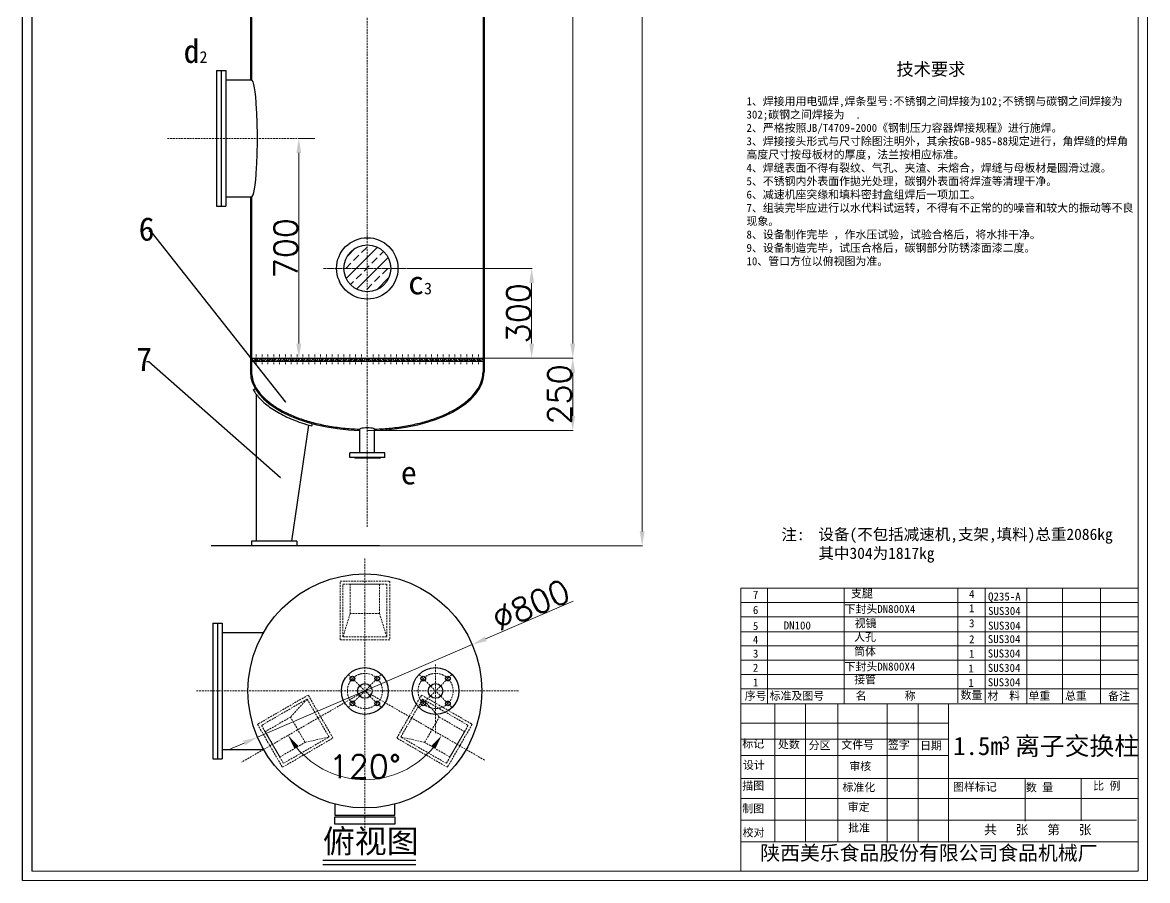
# Model space of a CAD drawing. Header units: millimetres. Extents: x -7851 to 49131, y -10352 to 4613.
# Drawn here: x 45281 to 49131, y -4784 to -1850 of the extents above; entities that cross this region are included whole.
import ezdxf
from ezdxf import colors
from ezdxf.entities.mleader import LeaderData, LeaderLine
from ezdxf.math import Vec2, Vec3

# ---------------------------------------------------------------- set-up
doc = ezdxf.new("R2010")
doc.units = ezdxf.units.MM
doc.linetypes.add('DASHED2', pattern=[9.525, 6.35, -3.175])
for name, color, linetype, lineweight in [('图层3', 1, 'DASHED2', 5), ('图层4', 7, 'Continuous', 20), ('实体', 7, 'Continuous', 30), ('文本', 7, 'Continuous', 20)]:
    doc.layers.add(name, color=color, linetype=linetype, lineweight=lineweight)
doc.styles.get("Standard").update_dxf_attribs({"font": 'txt.shx', "height": 80, "bigfont": 'gbcbig.shx'})
doc.styles.add('T仿宋_GB2312', font='SIMFANG.TTF')
doc.dimstyles.new('副本 ISO-25', dxfattribs={"dimtxt": 80, "dimasz": 50, "dimexe": 1.25, "dimexo": 0.625, "dimgap": 5, "dimtad": 1, "dimtxsty": 'Standard', "dimcen": 2.5, "dimadec": 0, "dimazin": 0, "dimtfac": 1, "dimtmove": 0, "dimatfit": 3, "dimfxl": 1, "dimlwd": 5, "dimlwe": 5, "dimarcsym": 0})

# ---------------------------------------------------------------- blocks, each defined once
blk = doc.blocks.new('*D30')
at = {"layer": 'Defpoints', "color": 0}
for p in [(47052, 4.7), (46857.1, -2998.3), (47164, -2998.3)]:
    blk.add_point(p, dxfattribs=at)
at = {"layer": '实体', "color": 0, "lineweight": 5}
for p, q in [((47052.7, 4.7), (47165.2, 4.7)), ((47164, -45.3), (47164, -2948.3)), ((46857.7, -2998.3), (47165.2, -2998.3))]:
    blk.add_line(p, q, dxfattribs=at)
at = {"layer": '实体', "color": 0}
for points in [[(47155.6, -45.3), (47172.3, -45.3), (47164, 4.7)], [(47155.6, -2948.3), (47172.3, -2948.3), (47164, -2998.3)]]:
    blk.add_solid(points, dxfattribs=at)
at = {"layer": '实体', "color": 0, "insert": (47119, -1496.8), "char_height": 80, "attachment_point": 5, "rotation": 90}
blk.add_mtext('3000', dxfattribs=at)
blk = doc.blocks.new('*D31')
at = {"layer": 'Defpoints', "color": 0}
for p in [(46861.1, -2998.3), (47164, -2998.3), (46461.1, -3245.7)]:
    blk.add_point(p, dxfattribs=at)
at = {"layer": '实体', "color": 0, "lineweight": 5}
for p, q in [((46861.7, -2998.3), (47165.2, -2998.3)), ((47164, -3195.7), (47164, -3048.3)), ((46461.7, -3245.7), (47165.2, -3245.7))]:
    blk.add_line(p, q, dxfattribs=at)
at = {"layer": '实体', "color": 0}
for points in [[(47155.6, -3048.3), (47172.3, -3048.3), (47164, -2998.3)], [(47155.6, -3195.7), (47172.3, -3195.7), (47164, -3245.7)]]:
    blk.add_solid(points, dxfattribs=at)
at = {"layer": '实体', "color": 0, "insert": (47119, -3122), "char_height": 80, "attachment_point": 5, "rotation": 90}
blk.add_mtext('250', dxfattribs=at)
blk = doc.blocks.new('*D32')
at = {"layer": 'Defpoints', "color": 0}
for p in [(46461.1, 349.7), (47401.5, 349.7), (46503.1, -3640.3)]:
    blk.add_point(p, dxfattribs=at)
at = {"layer": '实体', "color": 0, "lineweight": 5}
for p, q in [((46461.7, 349.7), (47402.8, 349.7)), ((47401.5, -3590.3), (47401.5, 299.7)), ((46503.7, -3640.3), (47402.8, -3640.3))]:
    blk.add_line(p, q, dxfattribs=at)
at = {"layer": '实体', "color": 0}
for points in [[(47393.2, 299.7), (47409.8, 299.7), (47401.5, 349.7)], [(47393.2, -3590.3), (47409.8, -3590.3), (47401.5, -3640.3)]]:
    blk.add_solid(points, dxfattribs=at)
at = {"layer": '实体', "color": 0, "insert": (47356.5, -1645.3), "char_height": 80, "attachment_point": 5, "rotation": 90}
blk.add_mtext('4000', dxfattribs=at)
blk = doc.blocks.new('*D34')
at = {"layer": 'Defpoints', "color": 0}
for p in [(46612.3, -2691.1), (47023.4, -2998.3), (47164, -2998.3)]:
    blk.add_point(p, dxfattribs=at)
at = {"layer": '实体', "color": 0, "lineweight": 5}
for p, q in [((46612.9, -2691.1), (47024.7, -2691.1)), ((47023.4, -2741.1), (47023.4, -2948.3)), ((47163.3, -2998.3), (47022.2, -2998.3))]:
    blk.add_line(p, q, dxfattribs=at)
at = {"layer": '实体', "color": 0}
for points in [[(47015.1, -2741.1), (47031.8, -2741.1), (47023.4, -2691.1)], [(47015.1, -2948.3), (47031.8, -2948.3), (47023.4, -2998.3)]]:
    blk.add_solid(points, dxfattribs=at)
at = {"layer": '实体', "color": 0, "insert": (46978.4, -2844.7), "char_height": 80, "attachment_point": 5, "rotation": 90}
blk.add_mtext('300', dxfattribs=at)
blk = doc.blocks.new('*D35')
at = {"layer": 'Defpoints', "color": 0}
for p in [(46281.8, -2246.5), (46065.1, -2998.3), (46226.9, -2998.3)]:
    blk.add_point(p, dxfattribs=at)
at = {"layer": '实体', "color": 0, "lineweight": 5}
for p, q in [((46281.2, -2246.5), (46225.6, -2246.5)), ((46226.9, -2296.5), (46226.9, -2948.3)), ((46065.7, -2998.3), (46228.1, -2998.3))]:
    blk.add_line(p, q, dxfattribs=at)
at = {"layer": '实体', "color": 0}
for points in [[(46218.5, -2296.5), (46235.2, -2296.5), (46226.9, -2246.5)], [(46218.5, -2948.3), (46235.2, -2948.3), (46226.9, -2998.3)]]:
    blk.add_solid(points, dxfattribs=at)
at = {"layer": '实体', "color": 0, "insert": (46181.9, -2622.4), "char_height": 80, "attachment_point": 5, "rotation": 90}
blk.add_mtext('700', dxfattribs=at)
blk = doc.blocks.new('*D37')
at = {"layer": 'Defpoints', "color": 0}
for p in [(46820.1, -3977.7), (46085.5, -4294.4)]:
    blk.add_point(p, dxfattribs=at)
at = {"layer": '实体', "color": 0, "lineweight": 5}
for p, q in [((47166, -3828.6), (46866, -3958)), ((46085.5, -4294.4), (46820.1, -3977.7)), ((46039.6, -4314.2), (45993.6, -4334))]:
    blk.add_line(p, q, dxfattribs=at)
at = {"layer": '实体', "color": 0}
for points in [[(46862.7, -3950.3), (46869.3, -3965.6), (46820.1, -3977.7)], [(46036.3, -4306.6), (46042.9, -4321.9), (46085.5, -4294.4)]]:
    blk.add_solid(points, dxfattribs=at)
at = {"layer": '实体', "color": 0, "insert": (47021.2, -3842.1), "char_height": 80, "attachment_point": 5, "rotation": 23.3206}
blk.add_mtext('∅800', dxfattribs=at)
blk = doc.blocks.new('*D38')
at = {"layer": 'Defpoints', "color": 0}
for p in [(46452.8, -4136.1), (46452.8, -4136.1), (46031.4, -4379.4), (46865.2, -4374.2), (46349, -4421.2)]:
    blk.add_point(p, dxfattribs=at)
at = {"layer": '实体', "color": 0, "lineweight": 5}
blk.add_arc((46452.8, -4136.1), 303.4, 219.4523, 320.5477, dxfattribs=at)
at = {"layer": '实体', "color": 0}
for points in [[(46211.7, -4333.6), (46225.4, -4324.2), (46190, -4287.8)], [(46680.2, -4324.2), (46693.9, -4333.6), (46715.6, -4287.8)]]:
    blk.add_solid(points, dxfattribs=at)
at = {"layer": '实体', "color": 0, "insert": (46452.8, -4394.5), "char_height": 80, "attachment_point": 5}
blk.add_mtext('120°', dxfattribs=at)

msp = doc.modelspace()

# ---------------------------------------------------------------- hatches: boundary and pattern name
at = {"layer": '实体'}
h = msp.add_hatch(dxfattribs=at)
h.set_pattern_fill('ANSI33', color=256, scale=8, style=0)
h.set_pattern_definition([(45, (21493.846, 5570.59), (-35.92102, 35.92102), []), (45, (21529.767, 5570.59), (-35.92102, 35.92102), [25.4, -12.7])])
h.paths.add_polyline_path([(46461.09, -2611.059), (46461.09, -2691.059), (46541.09, -2691.059, 0.41421356)])
h.paths.add_polyline_path([(46461.09, -2611.059, 0.41421356), (46381.09, -2691.059), (46461.09, -2691.059)])
h.paths.add_polyline_path([(46461.09, -2691.059), (46381.09, -2691.059, 0.41421356), (46461.09, -2771.059)])
h.paths.add_polyline_path([(46541.09, -2691.059), (46461.09, -2691.059), (46461.09, -2771.059, 0.41421356)])
h = msp.add_hatch(dxfattribs=at)
h.set_pattern_fill('ANSI31', color=256, scale=2, style=0)
h.set_pattern_definition([(45, (21493.846, 6773.883), (-4.490128, 4.490128), [])])
h.paths.add_polyline_path([(46098.09, -3008.279), (46098.09, -2998.279), (46084.09, -2998.279), (46084.09, -3008.279)])
h.paths.add_polyline_path([(46118.09, -3008.279), (46118.09, -2998.279), (46104.09, -2998.279), (46104.09, -3008.279)])
h.paths.add_polyline_path([(46124.09, -2998.279), (46124.09, -3008.279), (46138.09, -3008.279), (46138.09, -2998.279)])
h.paths.add_polyline_path([(46158.09, -3008.279), (46158.09, -2998.279), (46144.09, -2998.279), (46144.09, -3008.279)])
h.paths.add_polyline_path([(46164.09, -2998.279), (46164.09, -3008.279), (46178.09, -3008.279), (46178.09, -2998.279)])
h.paths.add_polyline_path([(46198.09, -3008.279), (46198.09, -2998.279), (46184.09, -2998.279), (46184.09, -3008.279)])
h.paths.add_polyline_path([(46218.09, -3008.279), (46218.09, -2998.279), (46204.09, -2998.279), (46204.09, -3008.279)])
h.paths.add_polyline_path([(46224.09, -2998.279), (46224.09, -3008.279), (46238.09, -3008.279), (46238.09, -2998.279)])
h.paths.add_polyline_path([(46244.09, -2998.279), (46244.09, -3008.279), (46258.09, -3008.279), (46258.09, -2998.279)])
h.paths.add_polyline_path([(46264.09, -2998.279), (46264.09, -3008.279), (46278.09, -3008.279), (46278.09, -2998.279)])
h.paths.add_polyline_path([(46298.09, -3008.279), (46298.09, -2998.279), (46284.09, -2998.279), (46284.09, -3008.279)])
h.paths.add_polyline_path([(46318.09, -3008.279), (46318.09, -2998.279), (46304.09, -2998.279), (46304.09, -3008.279)])
h.paths.add_polyline_path([(46338.09, -3008.279), (46338.09, -2998.279), (46324.09, -2998.279), (46324.09, -3008.279)])
h.paths.add_polyline_path([(46344.09, -2998.279), (46344.09, -3008.279), (46358.09, -3008.279), (46358.09, -2998.279)])
h.paths.add_polyline_path([(46364.09, -2998.279), (46364.09, -3008.279), (46378.09, -3008.279), (46378.09, -2998.279)])
h.paths.add_polyline_path([(46384.09, -2998.279), (46384.09, -3008.279), (46398.09, -3008.279), (46398.09, -2998.279)])
h.paths.add_polyline_path([(46404.09, -2998.279), (46404.09, -3008.279), (46418.09, -3008.279), (46418.09, -2998.279)])
h.paths.add_polyline_path([(46424.09, -2998.279), (46424.09, -3008.279), (46438.09, -3008.279), (46438.09, -2998.279)])
h.paths.add_polyline_path([(46444.09, -2998.279), (46444.09, -3008.279), (46458.09, -3008.279), (46458.09, -2998.279)])
h.paths.add_polyline_path([(46065.09, -2998.279), (46065.09, -3008.279), (46078.09, -3008.279), (46078.09, -2998.279)])
h = msp.add_hatch(dxfattribs=at)
h.set_pattern_fill('ANSI31', color=256, scale=2, style=0)
h.set_pattern_definition([(135, (71428.334, 6773.883), (4.490128, 4.490128), [])])
h.paths.add_polyline_path([(46824.09, -2998.279), (46838.09, -2998.279), (46838.09, -3008.279), (46824.09, -3008.279)])
h.paths.add_polyline_path([(46804.09, -2998.279), (46818.09, -2998.279), (46818.09, -3008.279), (46804.09, -3008.279)])
h.paths.add_polyline_path([(46784.09, -2998.279), (46798.09, -2998.279), (46798.09, -3008.279), (46784.09, -3008.279)])
h.paths.add_polyline_path([(46764.09, -2998.279), (46778.09, -2998.279), (46778.09, -3008.279), (46764.09, -3008.279)])
h.paths.add_polyline_path([(46744.09, -2998.279), (46758.09, -2998.279), (46758.09, -3008.279), (46744.09, -3008.279)])
h.paths.add_polyline_path([(46724.09, -2998.279), (46738.09, -2998.279), (46738.09, -3008.279), (46724.09, -3008.279)])
h.paths.add_polyline_path([(46704.09, -2998.279), (46718.09, -2998.279), (46718.09, -3008.279), (46704.09, -3008.279)])
h.paths.add_polyline_path([(46684.09, -2998.279), (46698.09, -2998.279), (46698.09, -3008.279), (46684.09, -3008.279)])
h.paths.add_polyline_path([(46664.09, -2998.279), (46678.09, -2998.279), (46678.09, -3008.279), (46664.09, -3008.279)])
h.paths.add_polyline_path([(46644.09, -2998.279), (46658.09, -2998.279), (46658.09, -3008.279), (46644.09, -3008.279)])
h.paths.add_polyline_path([(46624.09, -2998.279), (46638.09, -2998.279), (46638.09, -3008.279), (46624.09, -3008.279)])
h.paths.add_polyline_path([(46604.09, -2998.279), (46618.09, -2998.279), (46618.09, -3008.279), (46604.09, -3008.279)])
h.paths.add_polyline_path([(46584.09, -2998.279), (46598.09, -2998.279), (46598.09, -3008.279), (46584.09, -3008.279)])
h.paths.add_polyline_path([(46564.09, -2998.279), (46578.09, -2998.279), (46578.09, -3008.279), (46564.09, -3008.279)])
h.paths.add_polyline_path([(46544.09, -2998.279), (46558.09, -2998.279), (46558.09, -3008.279), (46544.09, -3008.279)])
h.paths.add_polyline_path([(46524.09, -2998.279), (46538.09, -2998.279), (46538.09, -3008.279), (46524.09, -3008.279)])
h.paths.add_polyline_path([(46504.09, -2998.279), (46518.09, -2998.279), (46518.09, -3008.279), (46504.09, -3008.279)])
h.paths.add_polyline_path([(46484.09, -2998.279), (46498.09, -2998.279), (46498.09, -3008.279), (46484.09, -3008.279)])
h.paths.add_polyline_path([(46464.09, -2998.279), (46478.09, -2998.279), (46478.09, -3008.279), (46464.09, -3008.279)])
h.paths.add_polyline_path([(46857.09, -3008.279), (46857.09, -2998.279), (46844.09, -2998.279), (46844.09, -3008.279)])

# ---------------------------------------------------------------- linework, layer by layer
at = {"layer": '图层3'}
for p, q in [((46461.09, 517.571), (46461.09, -3577.816)), ((45777.031, -2246.521), (46281.812, -2246.521)), ((46311.458, -2691.059), (46610.722, -2691.059)), ((46313.043, -2691.059), (46612.308, -2691.059)), ((46081.09, -2986.052), (46081.09, -3018.197)), ((46101.09, -2986.052), (46101.09, -3018.197)), ((46121.09, -2986.052), (46121.09, -3018.197)), ((46141.09, -2986.052), (46141.09, -3018.197)), ((46161.09, -2986.052), (46161.09, -3018.197)), ((46181.09, -2986.052), (46181.09, -3018.197)), ((46201.09, -2986.052), (46201.09, -3018.197)), ((46221.09, -2986.052), (46221.09, -3018.197)), ((46241.09, -2986.052), (46241.09, -3018.197)), ((46261.09, -2986.052), (46261.09, -3018.197)), ((46281.09, -2986.052), (46281.09, -3018.197)), ((46301.09, -2986.052), (46301.09, -3018.197)), ((46321.09, -2986.052), (46321.09, -3018.197)), ((46341.09, -2986.052), (46341.09, -3018.197)), ((46361.09, -2986.052), (46361.09, -3018.197)), ((46381.09, -2986.052), (46381.09, -3018.197)), ((46401.09, -2986.052), (46401.09, -3018.197)), ((46421.09, -2986.052), (46421.09, -3018.197)), ((46441.09, -2986.052), (46441.09, -3018.197)), ((46481.09, -2986.052), (46481.09, -3018.197)), ((46501.09, -2986.052), (46501.09, -3018.197)), ((46521.09, -2986.052), (46521.09, -3018.197)), ((46541.09, -2986.052), (46541.09, -3018.197)), ((46561.09, -2986.052), (46561.09, -3018.197)), ((46581.09, -2986.052), (46581.09, -3018.197)), ((46601.09, -2986.052), (46601.09, -3018.197)), ((46621.09, -2986.052), (46621.09, -3018.197)), ((46641.09, -2986.052), (46641.09, -3018.197)), ((46641.09, -2986.052), (46641.09, -3018.197)), ((46661.09, -2986.052), (46661.09, -3018.197)), ((46661.09, -2986.052), (46661.09, -3018.197)), ((46681.09, -2986.052), (46681.09, -3018.197)), ((46681.09, -2986.052), (46681.09, -3018.197)), ((46701.09, -2986.052), (46701.09, -3018.197)), ((46721.09, -2986.052), (46721.09, -3018.197)), ((46741.09, -2986.052), (46741.09, -3018.197)), ((46761.09, -2986.052), (46761.09, -3018.197)), ((46761.09, -2986.052), (46761.09, -3018.197)), ((46781.09, -2986.052), (46781.09, -3018.197)), ((46781.09, -2986.052), (46781.09, -3018.197)), ((46801.09, -2986.052), (46801.09, -3018.197)), ((46801.09, -2986.052), (46801.09, -3018.197)), ((46821.09, -2986.052), (46821.09, -3018.197)), ((46821.09, -2986.052), (46821.09, -3018.197)), ((46841.09, -2986.052), (46841.09, -3018.197)), ((46841.09, -2986.052), (46841.09, -3018.197)), ((46452.794, -3683.476), (46452.794, -4634.268)), ((46377.794, -3951.095), (46402.794, -3871.095)), ((46502.794, -3871.095), (46527.794, -3951.095)), ((46396.225, -4192.663), (46509.362, -4079.526)), ((46396.225, -4079.526), (46509.362, -4192.663)), ((46638.163, -4192.663), (46751.3, -4079.526)), ((46638.163, -4079.526), (46751.3, -4192.663)), ((46694.732, -4045.152), (46694.732, -4280.183)), ((45876.163, -4136.095), (46980.444, -4136.095)), ((45876.163, -4136.095), (46269.515, -4136.095)), ((46452.794, -4136.095), (46031.408, -4379.382)), ((46452.794, -4136.095), (46865.232, -4374.216)), ((46255.079, -4163.643), (46198.297, -4225.293)), ((46650.508, -4163.643), (46707.29, -4225.293)), ((46248.297, -4311.896), (46330.079, -4293.547)), ((46657.29, -4311.896), (46575.508, -4293.547))]:
    msp.add_line(p, q, dxfattribs=at)
for points in [[(46367.794, -3761.095), (46537.794, -3761.095), (46537.794, -3961.095), (46367.794, -3961.095)], [(46377.794, -3771.095), (46527.794, -3771.095), (46527.794, -3951.095), (46377.794, -3951.095)], [(46402.794, -3771.095), (46502.794, -3771.095), (46502.794, -3871.095), (46402.794, -3871.095)], [(46085.534, -4249.983), (46170.534, -4397.207), (46343.739, -4297.207), (46258.739, -4149.983)], [(46820.053, -4249.983), (46735.053, -4397.207), (46561.848, -4297.207), (46646.848, -4149.983)], [(46099.194, -4253.643), (46174.194, -4383.547), (46330.079, -4293.547), (46255.079, -4163.643)], [(46806.393, -4253.643), (46731.393, -4383.547), (46575.508, -4293.547), (46650.508, -4163.643)], [(46111.694, -4275.293), (46161.694, -4361.896), (46248.297, -4311.896), (46198.297, -4225.293)], [(46793.893, -4275.293), (46743.893, -4361.896), (46657.29, -4311.896), (46707.29, -4225.293)]]:
    msp.add_lwpolyline(points, close=True, dxfattribs=at)
for centre in [(46452.794, -4136.095), (46694.732, -4136.095)]:
    msp.add_circle(centre, 60, dxfattribs=at)
at = {"layer": '图层4'}
for p, q in [((49130.502, 665.511), (49130.502, -4784.169)), ((49098.102, 633.111), (49098.102, -4751.769)), ((47739.116, -3784.598), (47739.116, -4179.714)), ((47830.331, -3784.598), (47830.331, -4179.714)), ((48092.096, -3784.598), (48092.096, -4179.714)), ((48481.937, -3784.598), (48481.937, -4177.236)), ((48575.244, -3784.598), (48575.244, -4177.236)), ((48717.921, -3784.598), (48717.921, -4179.714)), ((48839.408, -3784.598), (48839.408, -4179.714)), ((48969.706, -3784.598), (48969.706, -4179.714)), ((47739.116, -4179.714), (49098.102, -4179.714)), ((47739.116, -4179.714), (47739.116, -4751.769)), ((47855.821, -4179.949), (47855.821, -4652.374)), ((47960.241, -4179.949), (47960.241, -4652.374)), ((48071.518, -4179.949), (48071.518, -4652.374)), ((48239.668, -4182.216), (48239.668, -4654.642)), ((48345.51, -4179.949), (48345.51, -4652.374)), ((48449.259, -4181.379), (48449.259, -4653.804)), ((47739.116, -4245.771), (48449.259, -4245.771)), ((47739.116, -4300.652), (48449.259, -4300.652)), ((47739.116, -4356.264), (48449.259, -4356.264)), ((47739.116, -4435.762), (49098.102, -4435.762)), ((48711.546, -4438.61), (48711.546, -4581.195)), ((48903.382, -4437.186), (48903.382, -4579.771)), ((47739.116, -4504.319), (49098.102, -4504.319)), ((47739.116, -4578.346), (48683.517, -4578.346)), ((48683.517, -4577.624), (49092.632, -4577.624)), ((47739.116, -4652.374), (49098.102, -4652.374)), ((45313.782, -4751.769), (49098.102, -4751.769)), ((46380.13, -4751.769), (47739.116, -4751.769)), ((45281.382, -4784.169), (49130.502, -4784.169))]:
    msp.add_line(p, q, dxfattribs=at)
at = {"layer": '实体'}
for p, q in [((45281.382, -4784.169), (45281.382, 665.511)), ((45313.782, 633.111), (45313.782, -4751.769)), ((46857.09, 54.721), (46857.09, -3014.279)), ((46861.09, 54.721), (46861.09, -3014.279)), ((46061.09, -695.279), (46061.09, -2046.521)), ((46065.09, -695.279), (46065.09, -2046.521)), ((45945.09, -2014.521), (45945.09, -2478.521)), ((45945.09, -2014.521), (45977.09, -2014.521)), ((45961.09, -2014.521), (45961.09, -2478.521)), ((45977.09, -2014.521), (45977.09, -2478.521)), ((45977.09, -2046.521), (46065.09, -2046.521)), ((45977.09, -2446.521), (46065.09, -2446.521)), ((46061.09, -2446.521), (46061.09, -3014.279)), ((46065.09, -2446.521), (46065.09, -3014.279)), ((45945.09, -2478.521), (45977.09, -2478.521)), ((46065.09, -2998.279), (46857.09, -2998.279)), ((46078.09, -2998.279), (46078.09, -3008.279)), ((46084.09, -2998.279), (46084.09, -3008.279)), ((46098.09, -2998.279), (46098.09, -3008.279)), ((46104.09, -2998.279), (46104.09, -3008.279)), ((46118.09, -2998.279), (46118.09, -3008.279)), ((46124.09, -2998.279), (46124.09, -3008.279)), ((46138.09, -2998.279), (46138.09, -3008.279)), ((46144.09, -2998.279), (46144.09, -3008.279)), ((46164.09, -2998.279), (46164.09, -3008.279)), ((46178.09, -2998.279), (46178.09, -3008.279)), ((46184.09, -2998.279), (46184.09, -3008.279)), ((46198.09, -2998.279), (46198.09, -3008.279)), ((46204.09, -2998.279), (46204.09, -3008.279)), ((46218.09, -2998.279), (46218.09, -3008.279)), ((46224.09, -2998.279), (46224.09, -3008.279)), ((46238.09, -2998.279), (46238.09, -3008.279)), ((46244.09, -2998.279), (46244.09, -3008.279)), ((46258.09, -2998.279), (46258.09, -3008.279)), ((46264.09, -2998.279), (46264.09, -3008.279)), ((46278.09, -2998.279), (46278.09, -3008.279)), ((46284.09, -2998.279), (46284.09, -3008.279)), ((46298.09, -2998.279), (46298.09, -3008.279)), ((46304.09, -2998.279), (46304.09, -3008.279)), ((46318.09, -2998.279), (46318.09, -3008.279)), ((46324.09, -2998.279), (46324.09, -3008.279)), ((46338.09, -2998.279), (46338.09, -3008.279)), ((46344.09, -2998.279), (46344.09, -3008.279)), ((46358.09, -2998.279), (46358.09, -3008.279)), ((46364.09, -2998.279), (46364.09, -3008.279)), ((46378.09, -2998.279), (46378.09, -3008.279)), ((46384.09, -2998.279), (46384.09, -3008.279)), ((46398.09, -2998.279), (46398.09, -3008.279)), ((46404.09, -2998.279), (46404.09, -3008.279)), ((46418.09, -2998.279), (46418.09, -3008.279)), ((46424.09, -2998.279), (46424.09, -3008.279)), ((46438.09, -2998.279), (46438.09, -3008.279)), ((46444.09, -2998.279), (46444.09, -3008.279)), ((46458.09, -2998.279), (46458.09, -3008.279)), ((46464.09, -2998.279), (46464.09, -3008.279)), ((46478.09, -2998.279), (46478.09, -3008.279)), ((46484.09, -2998.279), (46484.09, -3008.279)), ((46498.09, -2998.279), (46498.09, -3008.279)), ((46504.09, -2998.279), (46504.09, -3008.279)), ((46518.09, -2998.279), (46518.09, -3008.279)), ((46524.09, -2998.279), (46524.09, -3008.279)), ((46538.09, -2998.279), (46538.09, -3008.279)), ((46544.09, -2998.279), (46544.09, -3008.279)), ((46558.09, -2998.279), (46558.09, -3008.279)), ((46564.09, -2998.279), (46564.09, -3008.279)), ((46578.09, -2998.279), (46578.09, -3008.279)), ((46584.09, -2998.279), (46584.09, -3008.279)), ((46598.09, -2998.279), (46598.09, -3008.279)), ((46604.09, -2998.279), (46604.09, -3008.279)), ((46618.09, -2998.279), (46618.09, -3008.279)), ((46624.09, -2998.279), (46624.09, -3008.279)), ((46638.09, -2998.279), (46638.09, -3008.279)), ((46638.09, -2998.279), (46638.09, -3008.279)), ((46644.09, -2998.279), (46644.09, -3008.279)), ((46644.09, -2998.279), (46644.09, -3008.279)), ((46658.09, -2998.279), (46658.09, -3008.279)), ((46658.09, -2998.279), (46658.09, -3008.279)), ((46664.09, -2998.279), (46664.09, -3008.279)), ((46664.09, -2998.279), (46664.09, -3008.279)), ((46678.09, -2998.279), (46678.09, -3008.279)), ((46678.09, -2998.279), (46678.09, -3008.279)), ((46684.09, -2998.279), (46684.09, -3008.279)), ((46684.09, -2998.279), (46684.09, -3008.279)), ((46698.09, -2998.279), (46698.09, -3008.279)), ((46704.09, -2998.279), (46704.09, -3008.279)), ((46718.09, -2998.279), (46718.09, -3008.279)), ((46724.09, -2998.279), (46724.09, -3008.279)), ((46738.09, -2998.279), (46738.09, -3008.279)), ((46744.09, -2998.279), (46744.09, -3008.279)), ((46758.09, -2998.279), (46758.09, -3008.279)), ((46758.09, -2998.279), (46758.09, -3008.279)), ((46764.09, -2998.279), (46764.09, -3008.279)), ((46764.09, -2998.279), (46764.09, -3008.279)), ((46778.09, -2998.279), (46778.09, -3008.279)), ((46778.09, -2998.279), (46778.09, -3008.279)), ((46784.09, -2998.279), (46784.09, -3008.279)), ((46784.09, -2998.279), (46784.09, -3008.279)), ((46798.09, -2998.279), (46798.09, -3008.279)), ((46798.09, -2998.279), (46798.09, -3008.279)), ((46804.09, -2998.279), (46804.09, -3008.279)), ((46804.09, -2998.279), (46804.09, -3008.279)), ((46818.09, -2998.279), (46818.09, -3008.279)), ((46818.09, -2998.279), (46818.09, -3008.279)), ((46824.09, -2998.279), (46824.09, -3008.279)), ((46824.09, -2998.279), (46824.09, -3008.279)), ((46838.09, -2998.279), (46838.09, -3008.279)), ((46838.09, -2998.279), (46838.09, -3008.279)), ((46844.09, -2998.279), (46844.09, -3008.279)), ((46844.09, -2998.279), (46844.09, -3008.279)), ((46061.09, -3014.279), (46061.09, -3045.279)), ((46065.09, -3008.279), (46857.09, -3008.279)), ((46065.09, -3014.279), (46065.09, -3045.279)), ((46857.09, -3014.279), (46857.09, -3045.279)), ((46861.09, -3014.279), (46861.09, -3045.279)), ((46071.09, -3106.848), (46077.572, -3102.098)), ((46081.09, -3121.533), (46081.09, -3624.278)), ((46203.412, -3624.278), (46261.09, -3226.805)), ((46271.09, -3229.558), (46273.79, -3221.998)), ((46436.09, -3321.278), (46436.09, -3241.278)), ((46486.09, -3321.278), (46486.09, -3241.278)), ((46521.09, -3321.278), (46401.09, -3321.278)), ((46401.09, -3337.278), (46401.09, -3321.278)), ((46521.09, -3337.278), (46401.09, -3337.278)), ((46419.09, -3340.278), (46416.09, -3337.278)), ((46503.09, -3340.278), (46419.09, -3340.278)), ((46503.09, -3340.278), (46506.09, -3337.278)), ((46521.09, -3337.278), (46521.09, -3321.278)), ((46503.09, -3640.278), (45926.874, -3640.278)), ((46219.579, -3624.278), (46065.09, -3624.278)), ((46065.09, -3624.278), (46065.09, -3640.278)), ((46219.579, -3624.278), (46219.579, -3640.278)), ((45932.794, -3904.095), (45932.794, -4368.095)), ((45932.794, -3904.095), (45964.794, -3904.095)), ((45948.794, -3904.095), (45948.794, -4368.095)), ((45964.794, -3904.095), (45964.794, -4368.095)), ((45964.794, -3936.095), (46106.383, -3936.095)), ((45964.794, -4336.095), (46106.383, -4336.095)), ((45932.794, -4368.095), (45964.794, -4368.095)), ((46350.294, -4522.739), (46350.294, -4561.095)), ((46555.294, -4561.095), (46555.294, -4522.739)), ((46350.294, -4561.095), (46555.294, -4561.095)), ((46309.196, -4714.602), (46627.057, -4714.602)), ((46309.196, -4729.602), (46627.057, -4729.602))]:
    msp.add_line(p, q, dxfattribs=at)
msp.add_lwpolyline([(46350.294, -4566.853), (46555.294, -4566.853), (46555.294, -4591.853), (46350.294, -4591.853)], close=True, dxfattribs=at)
for centre, radius in [((46461.09, -2691.059), 105), ((46461.09, -2691.059), 80), ((46452.794, -4136.095), 400), ((46452.794, -4136.095), 80), ((46694.732, -4136.095), 80), ((46410.367, -4093.668), 8), ((46452.794, -4136.095), 25), ((46495.22, -4093.668), 8), ((46652.305, -4093.668), 8), ((46694.732, -4136.095), 25), ((46737.158, -4093.668), 8), ((46410.367, -4178.521), 8), ((46495.22, -4178.521), 8), ((46652.305, -4178.521), 8), ((46737.158, -4178.521), 8)]:
    msp.add_circle(centre, radius, dxfattribs=at)
for centre, major_axis, ratio, start_param, end_param in [((46065.09, -2246.521), (0, 200), 0.1, 3.14159265, 6.28318531), ((46461.09, -3045.279), (-400, 0), 0.5, 0, 1.50825556), ((46461.09, -3045.279), (-400, 0), 0.5, 1.63333708, 3.14159265), ((46461.09, -3241.278), (-25, 0), 0.2, 3.14159265, 6.28318531)]:
    msp.add_ellipse(centre, major_axis=major_axis, ratio=ratio, start_param=start_param, end_param=end_param, dxfattribs=at)
for points, knots in [([(46065.09, -3045.279), (46065.09, -3052.856), (46065.987, -3060.434), (46069.875, -3076.777), (46073.192, -3085.53), (46082.25, -3102.797), (46087.993, -3111.31), (46101.827, -3127.919), (46109.919, -3136.014), (46128.311, -3151.609), (46138.61, -3159.109), (46161.219, -3173.352), (46173.53, -3180.095), (46199.924, -3192.683), (46214.007, -3198.528), (46243.673, -3209.2), (46259.255, -3214.026), (46291.618, -3222.565), (46308.399, -3226.277), (46342.832, -3232.511), (46360.486, -3235.033), (46396.326, -3238.84), (46414.512, -3240.123), (46433.915, -3240.815), (46435.04, -3240.853), (46436.166, -3240.888)], [0, 0, 0, 0, 0.11839695, 0.11839695, 0.25652002, 0.25652002, 0.39464308, 0.39464308, 0.53276614, 0.53276614, 0.67088921, 0.67088921, 0.80901227, 0.80901227, 0.94713534, 0.94713534, 1.0852584, 1.0852584, 1.22338147, 1.22338147, 1.36150453, 1.36150453, 1.49962759, 1.49962759, 1.50813254, 1.50813254, 1.50813254, 1.50813254]), ([(46486.014, -3240.888), (46486.582, -3240.87), (46487.15, -3240.852), (46506.001, -3240.22), (46524.198, -3238.974), (46560.069, -3235.244), (46577.744, -3232.758), (46612.231, -3226.597), (46629.043, -3222.92), (46661.478, -3214.45), (46677.102, -3209.656), (46706.859, -3199.046), (46720.992, -3193.231), (46747.494, -3180.698), (46759.862, -3173.98), (46782.594, -3159.783), (46792.958, -3152.304), (46811.483, -3136.745), (46819.645, -3128.665), (46833.623, -3112.082), (46839.438, -3103.58), (46848.644, -3086.327), (46852.035, -3077.579), (46856.128, -3060.973), (46857.09, -3053.126), (46857.09, -3045.279)], [1.6334601, 1.6334601, 1.6334601, 1.6334601, 1.63775066, 1.63775066, 1.77587372, 1.77587372, 1.91399679, 1.91399679, 2.05211985, 2.05211985, 2.19024291, 2.19024291, 2.32836598, 2.32836598, 2.46648904, 2.46648904, 2.60461211, 2.60461211, 2.74273517, 2.74273517, 2.88085823, 2.88085823, 3.0189813, 3.0189813, 3.14159265, 3.14159265, 3.14159265, 3.14159265]), ([(46071.09, -3106.848), (46077.447, -3117.445), (46085.414, -3127.702), (46105.514, -3148.596), (46118.052, -3159.115), (46146.476, -3178.793), (46162.364, -3187.953), (46197.005, -3204.687), (46215.759, -3212.26), (46247.112, -3222.779), (46258.941, -3226.324), (46271.09, -3229.558)], [0.291378122, 0.291378122, 0.291378122, 0.291378122, 0.44833345, 0.44833345, 0.625483209, 0.625483209, 0.802632967, 0.802632967, 0.979782726, 0.979782726, 1.081666947, 1.081666947, 1.081666947, 1.081666947])]:
    msp.add_open_spline(points, degree=3, knots=knots, dxfattribs=at)
at = {"layer": '文本'}
for p, q in [((47739.116, -3784.598), (49098.102, -3784.598)), ((47739.116, -3833.846), (49098.102, -3833.846)), ((47739.116, -3883.094), (49098.102, -3883.094)), ((47739.116, -3933.474), (49098.102, -3933.474)), ((47739.116, -3981.59), (49098.102, -3981.59)), ((47739.116, -4030.838), (49098.102, -4030.838)), ((47739.116, -4080.086), (49098.102, -4080.086)), ((47739.116, -4129.334), (49098.102, -4129.334)), ((47739.116, -4179.714), (49053.717, -4179.714))]:
    msp.add_line(p, q, dxfattribs=at)

# ---------------------------------------------------------------- texts
at = {"layer": '图层4', "attachment_point": 1, "style": 'T仿宋_GB2312'}
for s, insert, char_height, width in [('{\\H1.42x;注:}', (47877.959, -3581.671), 27.37152, 511.49651), ('设备(不包括减速机,支架,填料)总重2086kg其中304为1817kg', (48004.752, -3580.91), 38.88, 1055.24532), ('7', (47780.304, -3793.339), 27.372, 115.1568), ('支腿', (48116.189, -3789.214), 27.3715, 511.49651), ('4', (48519.847, -3790.895), 27.372, 66.60403), ('Q235-A', (48584.931, -3799.482), 27.3715, 457.52966), ('6', (47780.304, -3845.54), 27.372, 115.1568), ('下封头DN800X4', (48093.849, -3842.1), 27.3715, 511.49651), ('1', (48519.847, -3839.622), 27.372, 66.60403), ('SUS304', (48584.931, -3848.73), 27.3715, 457.52966), ('视镜', (48128.658, -3891.122), 27.3715, 631.51009), ('5', (47780.304, -3900.319), 27.372, 115.1568), ('DN100', (47885.701, -3898.439), 27.3715, 511.49651), ('3', (48519.847, -3890.914), 27.372, 66.60403), ('SUS304', (48584.931, -3899.11), 27.3715, 457.52966), ('4', (47780.304, -3946.926), 27.372, 115.1568), ('人孔', (48126.902, -3937.695), 27.3715, 511.49651), ('2', (48519.847, -3945.592), 27.372, 66.60403), ('SUS304', (48584.049, -3944.94), 27.3715, 457.52966), ('3', (47780.304, -3994.466), 27.372, 115.1568), ('筒体', (48126.902, -3987.367), 27.3715, 511.49651), ('1', (48519.847, -3995.29), 27.372, 66.60403), ('SUS304', (48584.049, -3994.188), 27.3715, 457.52966), ('下封头DN800X4', (48093.849, -4039.092), 27.3715, 511.49651), ('2', (47780.304, -4042.937), 27.372, 115.1568), ('接管', (48126.902, -4083.171), 27.3715, 511.49651), ('1', (48517.761, -4045.514), 27.372, 66.60403), ('SUS304', (48584.049, -4043.436), 27.3715, 457.52966), ('1', (47780.304, -4093.273), 27.372, 115.1568), ('1', (48517.761, -4094.762), 27.372, 66.60403), ('SUS304', (48584.049, -4092.684), 27.3715, 457.52966), ('序号', (47752.315, -4138.948), 27.3715, 115.1568), ('标准及图号', (47837.676, -4138.948), 27.3715, 199.98224), ('名       称', (48131.781, -4138.948), 27.3715, 491.07213), ('数量', (48490.924, -4136.47), 27.3715, 199.98224), (' 材  料', (48564.208, -4138.948), 27.3715, 457.52966), ('单重', (48723.394, -4138.948), 27.3715, 199.98224), ('总重', (48848.029, -4138.948), 27.3715, 199.98224), ('备注', (48995.839, -4139.825), 27.3715, 199.98224), ('1.5m 离子交换柱', (48465.705, -4293.142), 62.208, 1065.90882), ('标准化', (48086.868, -4451.725), 27.3715, 208.96911), ('数 量', (48714.345, -4452.333), 27.3715, 185.0688), ('审定', (48104.87, -4519.241), 27.3715, 107.52269), ('校对', (47745.278, -4606.659), 27.3715, 115.72465), ('批准', (48106.139, -4590.268), 27.3715, 107.52269)]:
    msp.add_mtext(s, dxfattribs=dict(at, insert=insert, char_height=char_height, width=width))
at = {"layer": '图层4', "attachment_point": 1}
for s, insert, char_height, width in [('{\\f仿宋_GB2312|b0|i0|c134|p49;标记}', (47744.091, -4302.373), 27.37152, 107.52269), ('{\\f仿宋_GB2312|b0|i0|c134|p49;处数}', (47866.201, -4304.814), 27.37152, 107.52269), ('{\\f仿宋_GB2312|b0|i0|c134|p49;分区}', (47971.225, -4308.368), 27.37152, 107.52269), ('{\\f仿宋_GB2312|b0|i0|c134|p49;文件号}', (48082.915, -4306.686), 27.37152, 199.45129), ('{\\f仿宋_GB2312|b0|i0|c134|p49;签字}', (48242.243, -4306.86), 27.37152, 107.52269), ('{\\f仿宋_GB2312|b0|i0|c134|p49;日期}', (48352.426, -4308.849), 27.37152, 107.52269), ('{\\f仿宋_GB2312|b0|i0|c134|p49;设计}', (47746.497, -4375.615), 27.37152, 107.52269), ('{\\f仿宋_GB2312|b0|i0|c134|p49;审核}', (48110.23, -4379.949), 27.37152, 107.52269), ('{\\f仿宋_GB2312|b0|i0|c134|p49;描图}', (47744.091, -4446.417), 27.37152, 107.52269), ('{\\f仿宋_GB2312|b0|i0|c134|p49;图样标记}', (48465.248, -4450.212), 27.37152, 221.26269), ('{\\f仿宋_GB2312|b0|i0|c134|p49;比 例}', (48944.498, -4446.644), 27.37152, 206.21952), ('{\\f仿宋_GB2312|b0|i0|c134|p49;制图}', (47744.091, -4524.354), 27.37152, 107.52269), ('{\\f仿宋_GB2312|b0|i0|c134|p49;共   张   第   张}', (48571.493, -4594.494), 31.72608, 443.74211), ('{\\f仿宋_GB2312|b0|i0|c134|p49;\\H1.333x;陕西美乐食品股份有限公司食品机械\\fSimSun|b0|i0|c134|p2;厂}', (47805.64, -4665.166), 37.3248, 1415.54304)]:
    msp.add_mtext(s, dxfattribs=dict(at, insert=insert, char_height=char_height, width=width))
at = {"layer": '实体', "char_height": 80, "attachment_point": 1}
for s, insert, width in [('{\\fFangSong_GB2312|b0|i0|c134|p49;d\\H0.5x;2}', (45832.712, -1908.427), 128.8581), ('{\\fFangSong_GB2312|b0|i0|c134|p49;6}', (45678.813, -2516.344), 128.8581), ('{\\fFangSong_GB2312|b0|i0|c134|p49;c\\H0.5x;3}', (46600.779, -2699.82), 128.8581), ('{\\fFangSong_GB2312|b0|i0|c134|p49;7}', (45670.508, -2961.616), 128.8581), ('{\\fFangSong_GB2312|b0|i0|c134|p49;e}', (46575.934, -3349.786), 128.8581), ('{\\fFangSong_GB2312|b0|i0|c134|p49;俯视图}', (46309.196, -4609.953), 474.29009)]:
    msp.add_mtext(s, dxfattribs=dict(at, insert=insert, width=width))
at = {"layer": '文本', "attachment_point": 1, "style": 'T仿宋_GB2312'}
for s, insert, char_height, width in [('                          {\\H1.5798x; 技术要求\\P}\\P1、焊接用用电弧焊,焊条型号:不锈钢之间焊接为102;不锈钢与碳钢之间焊接为302;碳钢之间焊接为  .\\P2、严格按照JB/T4709-2000《钢制压力容器焊接规程》进行施焊。\\P3、焊接接头形式与尺寸除图注明外，其余按GB-985-88规定进行，角焊缝的焊角高度尺寸按母板材的厚度，法兰按相应标准。\\P4、焊缝表面不得有裂纹、气孔、夹渣、未熔合，焊缝与母板材是圆滑过渡。\\P5、不锈钢内外表面作{\\fSimSun|b0|i0|c134|p2;拋}光处理，碳钢外表面将焊渣等清理干净。\\P6、减速机座突缘和填料密封盒组焊后一项加工。\\P7、组装完毕应进行以水代料试运转，不得有不正常的的噪音和较大的振动等不良现象。\\P8、设备制作完毕 ，作水压试验，试验合格后，将水排干净。\\P9、设备制造完毕，试压合格后，碳钢部分防锈漆面漆二度。\\P10、管口方位以俯视图为准。', (47758.425, -1988.286), 27.3456, 1320.67584), ('3', (48629.489, -4289.948), 46.656, 96.77042)]:
    msp.add_mtext(s, dxfattribs=dict(at, insert=insert, char_height=char_height, width=width))

# ---------------------------------------------------------------- dimensions: what is measured, and where the dimension line sits
at = {"layer": '实体'}
for base, p1, p2, text, picture, middle in [((47401.514, 349.721), (46503.09, -3640.278), (46461.09, 349.721), '4000', '*D32', (47356.514, -1645.279)), ((47163.955, -2998.279), (47052.037, 4.721), (46857.09, -2998.279), '3000', '*D30', (47118.955, -1496.779)), ((46226.882, -2998.279), (46281.812, -2246.521), (46065.09, -2998.279), '700', '*D35', (46181.882, -2622.4)), ((47023.437, -2998.279), (46612.308, -2691.059), (47163.955, -2998.279), '300', '*D34', (46978.437, -2844.669)), ((47163.955, -2998.279), (46461.09, -3245.67), (46861.09, -2998.279), '250', '*D31', (47118.955, -3121.974))]:
    dim = msp.add_linear_dim(base=base, p1=p1, p2=p2, angle=90, text=text, dimstyle='副本 ISO-25', dxfattribs=at)
    dim.commit()
    dim.dimension.update_dxf_attribs({"geometry": picture, "text_midpoint": middle})
dim = msp.add_diameter_dim_2p(p1=(46085.472, -4294.445), p2=(46820.115, -3977.744), dimstyle='副本 ISO-25', dxfattribs=at)
dim.commit()
dim.dimension.update_dxf_attribs({"geometry": '*D37', "text_midpoint": (47021.163, -3842.07)})
dim = msp.add_angular_dim_2l(base=(46349.018, -4421.217), line1=((46452.794, -4136.095), (46865.232, -4374.216)), line2=((46452.794, -4136.095), (46031.408, -4379.382)), dimstyle='副本 ISO-25', dxfattribs=at)
dim.commit()
dim.dimension.update_dxf_attribs({"geometry": '*D38', "text_midpoint": (46452.794, -4394.516)})

# ---------------------------------------------------------------- leaders
ml = msp.add_multileader_mtext('Standard', dxfattribs=at)
ml.set_content('', color=256)
ml.set_leader_properties()
ml.build(insert=Vec2(0, 0))
ctx = ml.context
ctx.base_point, ctx.plane_origin = Vec3(45709.703, -2564.847), Vec3(46184.608, -3152.017)
ctx.text_align_type = 2
notes = []
notes.append((ctx, [(0, (1, 1, 0), (45721.703, -2564.847), (-1, 0), 8, [(0, [(46184.608, -3152.017)], 0, [])])]))
ctx.mtext.insert, ctx.mtext.alignment, ctx.mtext.flow_direction = Vec3(45711.703, -2562.847), 3, 5
ml = msp.add_multileader_mtext('Standard', dxfattribs=at)
ml.set_content('', color=256)
ml.set_leader_properties()
ml.build(insert=Vec2(0, 0))
ctx = ml.context
ctx.base_point, ctx.plane_origin = Vec3(45701.398, -3010.12), Vec3(46167.4, -3410.463)
ctx.text_align_type = 2
notes.append((ctx, [(0, (1, 1, 0), (45713.398, -3010.12), (-1, 0), 8, [(0, [(46167.4, -3410.463)], 0, [])])]))
ctx.mtext.insert, ctx.mtext.alignment, ctx.mtext.flow_direction = Vec3(45703.398, -3008.12), 3, 5
for ctx, leaders in notes:
    for number, flags, end, landing, length, lines in leaders:
        leader = LeaderData()
        leader.index, (leader.has_last_leader_line, leader.has_dogleg_vector, leader.attachment_direction) = number, flags
        leader.last_leader_point, leader.dogleg_vector, leader.dogleg_length = Vec3(end), Vec3(landing), length
        for number, points, colour, breaks in lines:
            line = LeaderLine()
            line.index, line.vertices, line.color, line.breaks = number, Vec3.list(points), colors.encode_raw_color(colour), breaks
            leader.lines.append(line)
        ctx.leaders.append(leader)

doc.saveas('drawing.dxf')
